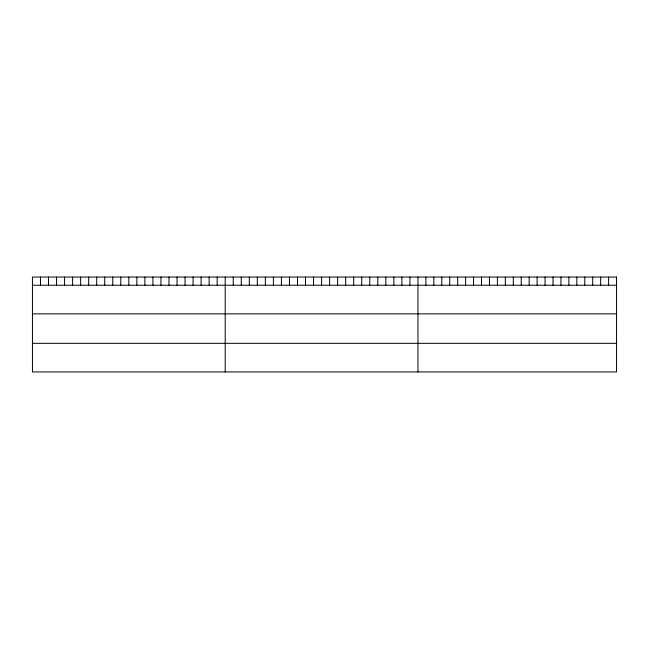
<?xml version="1.0" encoding="UTF-8"?>
<svg xmlns="http://www.w3.org/2000/svg" width="649" height="649" viewBox="0 0 649 649"><rect width="100%" height="100%" fill="white"/><g stroke="black" fill="none" stroke-linecap="round" stroke-linejoin="round"><path stroke-width="0.97" d="M32.45 285.236L616.55 285.236M32.45 313.848L616.55 313.848M32.45 343.329L616.55 343.329M608.608 277.058L608.608 285.236M600.666 277.058L600.666 285.236M592.715 277.058L592.715 285.236M584.773 277.058L584.773 285.236M576.831 277.058L576.831 285.236M568.889 277.058L568.889 285.236M560.947 277.058L560.947 285.236M552.997 277.058L552.997 285.236M545.055 277.058L545.055 285.236M537.112 277.058L537.112 285.236M529.17 277.058L529.17 285.236M521.228 277.058L521.228 285.236M513.278 277.058L513.278 285.236M505.336 277.058L505.336 285.236M497.394 277.058L497.394 285.236M489.451 277.058L489.451 285.236M481.509 277.058L481.509 285.236M473.559 277.058L473.559 285.236M465.617 277.058L465.617 285.236M457.675 277.058L457.675 285.236M449.733 277.058L449.733 285.236M441.791 277.058L441.791 285.236M433.84 277.058L433.84 285.236M425.898 277.058L425.898 285.236M417.956 277.058L417.956 371.942M409.925 277.058L409.925 285.236M401.893 277.058L401.893 285.236M393.862 277.058L393.862 285.236M385.831 277.058L385.831 285.236M377.799 277.058L377.799 285.236M369.768 277.058L369.768 285.236M361.736 277.058L361.736 285.236M353.705 277.058L353.705 285.236M345.674 277.058L345.674 285.236M337.642 277.058L337.642 285.236M329.611 277.058L329.611 285.236M321.579 277.058L321.579 285.236M313.548 277.058L313.548 285.236M305.517 277.058L305.517 285.236M297.485 277.058L297.485 285.236M289.454 277.058L289.454 285.236M281.423 277.058L281.423 285.236M273.391 277.058L273.391 285.236M265.36 277.058L265.36 285.236M257.329 277.058L257.329 285.236M249.297 277.058L249.297 285.236M241.266 277.058L241.266 285.236M233.234 277.058L233.234 285.236M225.203 277.058L225.203 371.942M217.172 277.058L217.172 285.236M209.14 277.058L209.14 285.236M201.109 277.058L201.109 285.236M193.078 277.058L193.078 285.236M185.046 277.058L185.046 285.236M177.015 277.058L177.015 285.236M168.983 277.058L168.983 285.236M160.952 277.058L160.952 285.236M152.921 277.058L152.921 285.236M144.889 277.058L144.889 285.236M136.858 277.058L136.858 285.236M128.827 277.058L128.827 285.236M120.795 277.058L120.795 285.236M112.764 277.058L112.764 285.236M104.732 277.058L104.732 285.236M96.701 277.058L96.701 285.236M88.67 277.058L88.67 285.236M80.638 277.058L80.638 285.236M72.607 277.058L72.607 285.236M64.575 277.058L64.575 285.236M56.544 277.058L56.544 285.236M48.513 277.058L48.513 285.236M40.481 277.058L40.481 285.236M616.55 277.058L32.45 277.058L32.45 371.942L616.55 371.942L616.55 277.058"/></g></svg>
